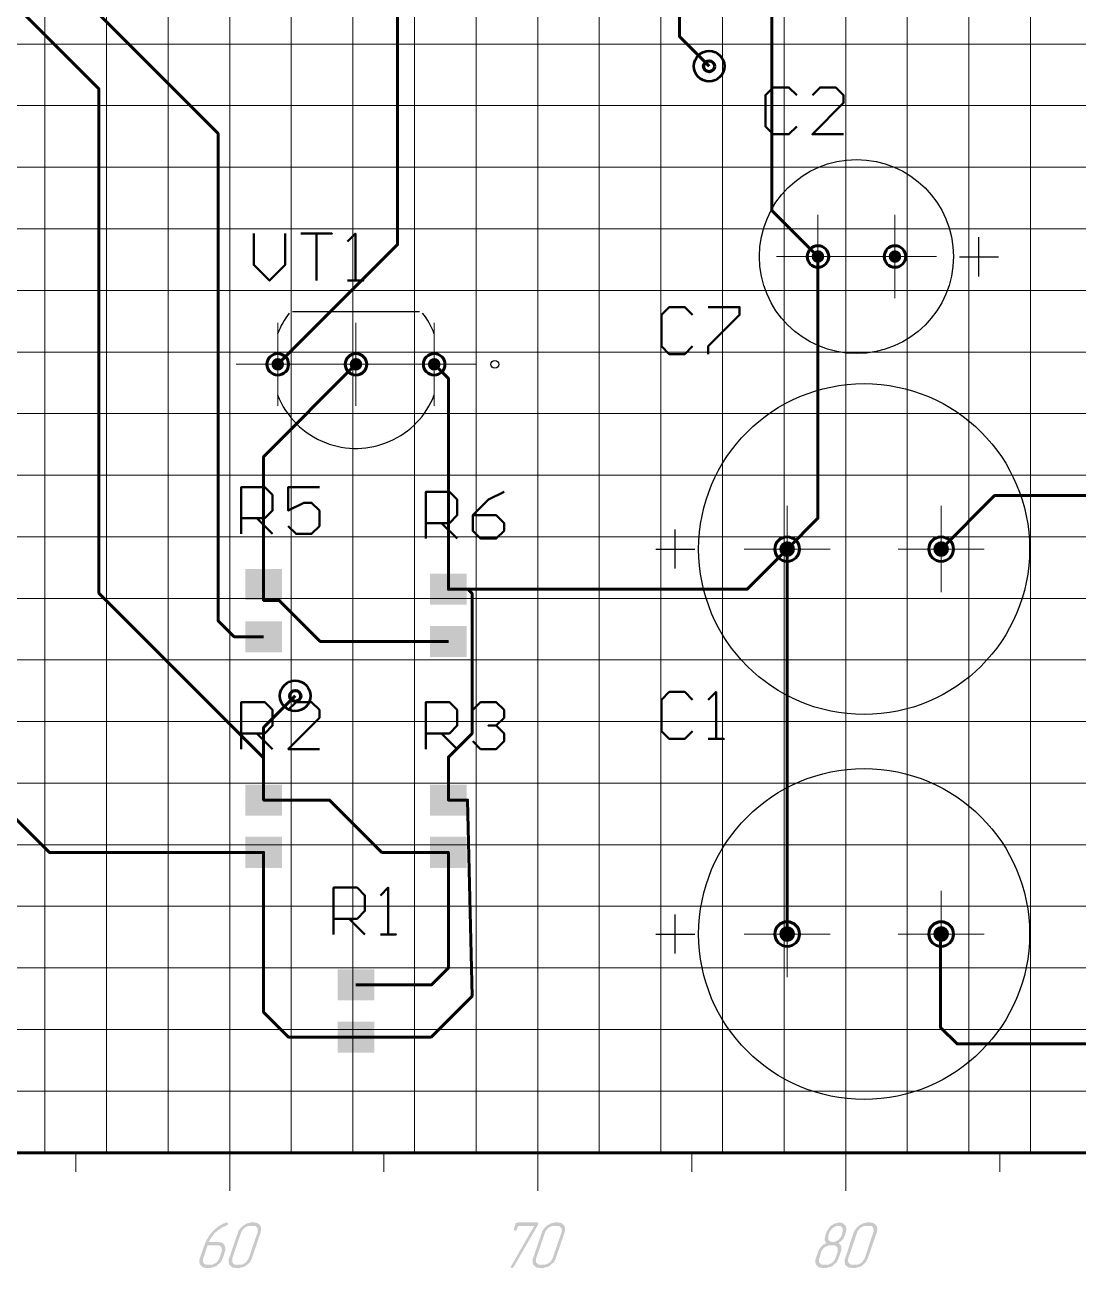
# Model space of a CAD drawing. Extents: x 346 to 4955, y 45 to 639.
# Drawn here: x 1297.6 to 1365.7, y 221.4 to 301.9 of the extents above; entities that cross this region are included whole.
import ezdxf

# ---------------------------------------------------------------- set-up
doc = ezdxf.new("R2010")
doc.units = 0
doc.header["$MEASUREMENT"] = 0
doc.layers.add('PDF _Геометрия', color=7, linetype='CONTINUOUS')
doc.layers.add('PDF _Сплошная заливка', color=7, linetype='CONTINUOUS')

msp = doc.modelspace()

# ---------------------------------------------------------------- hatches: boundary and pattern name
at = {"layer": 'PDF _Сплошная заливка', "transparency": 33554559}
for points in [[(1348.873, 286.911), (1348.467, 286.911), (1348.498, 287.066), (1348.586, 287.198), (1348.718, 287.286), (1348.873, 287.318)], [(1353.855, 286.911), (1353.449, 286.911), (1353.48, 287.066), (1353.568, 287.198), (1353.699, 287.286), (1353.855, 287.318)], [(1313.92, 279.934), (1313.514, 279.934), (1313.545, 280.09), (1313.633, 280.222), (1313.765, 280.31), (1313.92, 280.341)], [(1318.982, 279.934), (1318.576, 279.934), (1318.607, 280.09), (1318.695, 280.222), (1318.826, 280.31), (1318.982, 280.341)], [(1324.044, 279.934), (1323.637, 279.934), (1323.668, 280.09), (1323.756, 280.222), (1323.888, 280.31), (1324.044, 280.341)], [(1346.88, 267.974), (1346.372, 267.974), (1346.411, 268.169), (1346.521, 268.333), (1346.686, 268.444), (1346.88, 268.482)], [(1346.88, 267.974), (1346.88, 268.482), (1347.075, 268.444), (1347.24, 268.333), (1347.35, 268.169), (1347.388, 267.974)], [(1356.844, 267.974), (1356.336, 267.974), (1356.375, 268.169), (1356.485, 268.333), (1356.65, 268.444), (1356.844, 268.482)], [(1356.844, 267.974), (1356.844, 268.482), (1357.039, 268.444), (1357.203, 268.333), (1357.313, 268.169), (1357.352, 267.974)], [(1346.88, 243.057), (1346.372, 243.057), (1346.411, 243.252), (1346.521, 243.416), (1346.686, 243.527), (1346.88, 243.565)], [(1346.88, 243.057), (1346.88, 243.565), (1347.075, 243.527), (1347.24, 243.416), (1347.35, 243.252), (1347.388, 243.057)], [(1356.844, 243.057), (1356.336, 243.057), (1356.375, 243.252), (1356.485, 243.416), (1356.65, 243.527), (1356.844, 243.565)], [(1356.844, 243.057), (1356.844, 243.565), (1357.039, 243.527), (1357.203, 243.416), (1357.313, 243.252), (1357.352, 243.057)], [(1330.741, 224.369), (1330.766, 224.369), (1330.791, 224.344), (1330.791, 224.318), (1330.766, 224.293), (1330.766, 224.268), (1330.766, 224.242), (1329.197, 221.533), (1329.197, 221.508), (1329.197, 221.508), (1329.172, 221.483), (1329.121, 221.458), (1329.096, 221.458), (1329.071, 221.432), (1329.045, 221.432), (1329.02, 221.458), (1328.995, 221.458), (1328.995, 221.483), (1328.995, 221.508), (1328.995, 221.533), (1328.995, 221.559), (1329.02, 221.559), (1330.513, 224.166), (1329.476, 224.166), (1329.4, 223.964), (1329.4, 223.964), (1329.4, 223.938), (1329.374, 223.913), (1329.349, 223.888), (1329.324, 223.888), (1329.298, 223.863), (1329.273, 223.863), (1329.248, 223.863), (1329.222, 223.888), (1329.197, 223.888), (1329.197, 223.913), (1329.197, 223.938), (1329.197, 223.964), (1329.298, 224.268), (1329.298, 224.293), (1329.298, 224.293), (1329.324, 224.344), (1329.349, 224.344), (1329.374, 224.369), (1329.4, 224.369), (1329.45, 224.394), (1330.716, 224.394)]]:
    msp.add_hatch(color=256, dxfattribs=at).paths.add_polyline_path(points)
at = {"layer": 'PDF _Сплошная заливка', "true_color": 0xffffff, "transparency": 33554559}
for points in [[(1348.873, 287.318), (1349.029, 287.286), (1349.16, 287.198), (1349.249, 287.066), (1349.279, 286.911), (1348.873, 286.911)], [(1353.855, 287.318), (1354.01, 287.286), (1354.142, 287.198), (1354.23, 287.066), (1354.261, 286.911), (1353.855, 286.911)], [(1348.873, 286.504), (1348.718, 286.535), (1348.586, 286.623), (1348.498, 286.755), (1348.467, 286.911), (1348.873, 286.911)], [(1349.279, 286.911), (1349.249, 286.755), (1349.16, 286.623), (1349.029, 286.535), (1348.873, 286.504), (1348.873, 286.911)], [(1353.855, 286.504), (1353.699, 286.535), (1353.568, 286.623), (1353.48, 286.755), (1353.449, 286.911), (1353.855, 286.911)], [(1354.261, 286.911), (1354.23, 286.755), (1354.142, 286.623), (1354.01, 286.535), (1353.855, 286.504), (1353.855, 286.911)], [(1313.92, 280.341), (1314.076, 280.31), (1314.208, 280.222), (1314.296, 280.09), (1314.327, 279.934), (1313.92, 279.934)], [(1318.982, 280.341), (1319.138, 280.31), (1319.269, 280.222), (1319.357, 280.09), (1319.388, 279.934), (1318.982, 279.934)], [(1324.044, 280.341), (1324.199, 280.31), (1324.331, 280.222), (1324.419, 280.09), (1324.45, 279.934), (1324.044, 279.934)], [(1313.92, 279.528), (1313.765, 279.559), (1313.633, 279.647), (1313.545, 279.779), (1313.514, 279.934), (1313.92, 279.934)], [(1314.327, 279.934), (1314.296, 279.779), (1314.208, 279.647), (1314.076, 279.559), (1313.92, 279.528), (1313.92, 279.934)], [(1318.982, 279.528), (1318.826, 279.559), (1318.695, 279.647), (1318.607, 279.779), (1318.576, 279.934), (1318.982, 279.934)], [(1319.388, 279.934), (1319.357, 279.779), (1319.269, 279.647), (1319.138, 279.559), (1318.982, 279.528), (1318.982, 279.934)], [(1324.044, 279.528), (1323.888, 279.559), (1323.756, 279.647), (1323.668, 279.779), (1323.637, 279.934), (1324.044, 279.934)], [(1324.45, 279.934), (1324.419, 279.779), (1324.331, 279.647), (1324.199, 279.559), (1324.044, 279.528), (1324.044, 279.934)], [(1346.88, 267.466), (1346.686, 267.505), (1346.521, 267.615), (1346.411, 267.779), (1346.372, 267.974), (1346.88, 267.974)], [(1347.388, 267.974), (1347.35, 267.779), (1347.24, 267.615), (1347.075, 267.505), (1346.88, 267.466), (1346.88, 267.974)], [(1356.844, 267.466), (1356.65, 267.505), (1356.485, 267.615), (1356.375, 267.779), (1356.336, 267.974), (1356.844, 267.974)], [(1357.352, 267.974), (1357.313, 267.779), (1357.203, 267.615), (1357.039, 267.505), (1356.844, 267.466), (1356.844, 267.974)], [(1346.88, 242.549), (1346.686, 242.588), (1346.521, 242.698), (1346.411, 242.863), (1346.372, 243.057), (1346.88, 243.057)], [(1347.388, 243.057), (1347.35, 242.863), (1347.24, 242.698), (1347.075, 242.588), (1346.88, 242.549), (1346.88, 243.057)], [(1356.844, 242.549), (1356.65, 242.588), (1356.485, 242.698), (1356.375, 242.863), (1356.336, 243.057), (1356.844, 243.057)], [(1357.352, 243.057), (1357.313, 242.863), (1357.203, 242.698), (1357.039, 242.588), (1356.844, 242.549), (1356.844, 243.057)]]:
    msp.add_hatch(color=7, dxfattribs=at).paths.add_polyline_path(points)
at = {"layer": 'PDF _Сплошная заливка', "transparency": 33554559}
h = msp.add_hatch(color=256, dxfattribs=at)
h.paths.add_polyline_path([(1310.014, 222.901), (1309.381, 222.901), (1309.103, 222.065), (1309.103, 222.065), (1309.077, 222.04), (1309.077, 222.014), (1309.077, 221.964), (1309.077, 221.913), (1309.077, 221.863), (1309.103, 221.812), (1309.128, 221.761), (1309.128, 221.761), (1309.128, 221.761), (1309.153, 221.736), (1309.179, 221.711), (1309.229, 221.685), (1309.255, 221.66), (1309.305, 221.66), (1309.381, 221.66), (1309.609, 221.66), (1309.659, 221.66), (1309.685, 221.66), (1309.735, 221.685), (1309.786, 221.711), (1309.862, 221.736), (1309.913, 221.761), (1309.938, 221.787), (1309.938, 221.787), (1309.988, 221.812), (1310.014, 221.863), (1310.039, 221.913), (1310.09, 221.964), (1310.115, 222.014), (1310.14, 222.065), (1310.292, 222.495), (1310.292, 222.495), (1310.292, 222.521), (1310.292, 222.546), (1310.318, 222.597), (1310.318, 222.647), (1310.292, 222.698), (1310.292, 222.749), (1310.267, 222.774), (1310.267, 222.799), (1310.242, 222.799), (1310.242, 222.825), (1310.216, 222.85), (1310.166, 222.875), (1310.115, 222.901), (1310.064, 222.901)], flags=0)
h.paths.add_polyline_path([(1310.646, 224.369), (1310.672, 224.369), (1310.672, 224.369), (1310.697, 224.344), (1310.697, 224.318), (1310.697, 224.268), (1310.672, 224.268), (1310.672, 224.242), (1310.646, 224.217), (1310.621, 224.192), (1310.596, 224.192), (1310.571, 224.166), (1310.571, 224.166), (1310.545, 224.166), (1310.52, 224.141), (1310.495, 224.141), (1310.469, 224.116), (1310.419, 224.116), (1310.419, 224.116), (1310.393, 224.116), (1310.393, 224.09), (1310.368, 224.09), (1310.343, 224.065), (1310.292, 224.04), (1310.216, 223.989), (1310.14, 223.938), (1310.039, 223.863), (1309.938, 223.787), (1309.837, 223.711), (1309.837, 223.685), (1309.837, 223.685), (1309.811, 223.685), (1309.811, 223.66), (1309.761, 223.609), (1309.71, 223.533), (1309.634, 223.457), (1309.584, 223.356), (1309.508, 223.23), (1309.457, 223.128), (1310.115, 223.128), (1310.115, 223.128), (1310.166, 223.103), (1310.242, 223.103), (1310.292, 223.078), (1310.343, 223.052), (1310.419, 223.002), (1310.469, 222.926), (1310.469, 222.926), (1310.469, 222.901), (1310.495, 222.875), (1310.52, 222.799), (1310.52, 222.749), (1310.52, 222.673), (1310.52, 222.571), (1310.52, 222.546), (1310.495, 222.495), (1310.368, 222.065), (1310.368, 222.065), (1310.343, 222.065), (1310.343, 222.04), (1310.343, 222.014), (1310.318, 221.989), (1310.292, 221.913), (1310.242, 221.837), (1310.191, 221.761), (1310.115, 221.711), (1310.014, 221.635), (1310.014, 221.635), (1310.014, 221.609), (1309.988, 221.609), (1309.988, 221.584), (1309.938, 221.559), (1309.862, 221.533), (1309.786, 221.508), (1309.71, 221.483), (1309.609, 221.458), (1309.508, 221.432), (1309.28, 221.432), (1309.255, 221.458), (1309.204, 221.458), (1309.153, 221.458), (1309.103, 221.483), (1309.027, 221.533), (1308.976, 221.559), (1308.925, 221.635), (1308.925, 221.635), (1308.9, 221.66), (1308.875, 221.711), (1308.875, 221.761), (1308.85, 221.812), (1308.85, 221.888), (1308.85, 221.989), (1308.875, 222.014), (1308.875, 222.065), (1309.204, 223.002), (1309.204, 223.002), (1309.204, 223.027), (1309.229, 223.052), (1309.229, 223.078), (1309.255, 223.128), (1309.28, 223.179), (1309.305, 223.23), (1309.33, 223.28), (1309.406, 223.407), (1309.482, 223.533), (1309.609, 223.685), (1309.735, 223.837), (1309.735, 223.837), (1309.735, 223.837), (1309.761, 223.863), (1309.786, 223.888), (1309.837, 223.938), (1309.862, 223.964), (1309.913, 223.989), (1309.988, 224.04), (1310.039, 224.09), (1310.09, 224.141), (1310.242, 224.217), (1310.393, 224.318), (1310.571, 224.369), (1310.571, 224.369), (1310.596, 224.394), (1310.646, 224.394)], flags=0)
h = msp.add_hatch(color=256, dxfattribs=at)
h.paths.add_polyline_path([(1312.342, 224.166), (1312.089, 224.166), (1312.064, 224.166), (1312.013, 224.166), (1311.962, 224.141), (1311.912, 224.116), (1311.836, 224.09), (1311.785, 224.04), (1311.785, 224.04), (1311.76, 224.04), (1311.735, 223.989), (1311.684, 223.964), (1311.659, 223.913), (1311.608, 223.863), (1311.583, 223.812), (1311.558, 223.761), (1310.975, 222.065), (1310.975, 222.065), (1310.975, 222.04), (1310.975, 222.014), (1310.975, 221.964), (1310.975, 221.913), (1310.975, 221.863), (1310.975, 221.812), (1311.001, 221.761), (1311.001, 221.761), (1311.026, 221.761), (1311.051, 221.736), (1311.077, 221.711), (1311.102, 221.685), (1311.153, 221.66), (1311.203, 221.66), (1311.254, 221.66), (1311.507, 221.66), (1311.532, 221.66), (1311.583, 221.66), (1311.633, 221.685), (1311.684, 221.711), (1311.76, 221.736), (1311.811, 221.761), (1311.811, 221.787), (1311.836, 221.787), (1311.861, 221.812), (1311.912, 221.863), (1311.937, 221.913), (1311.988, 221.964), (1312.013, 222.014), (1312.038, 222.065), (1312.62, 223.761), (1312.62, 223.761), (1312.62, 223.787), (1312.62, 223.812), (1312.62, 223.863), (1312.62, 223.913), (1312.62, 223.938), (1312.62, 223.989), (1312.595, 224.04), (1312.57, 224.065), (1312.57, 224.065), (1312.545, 224.09), (1312.519, 224.116), (1312.494, 224.141), (1312.443, 224.166), (1312.393, 224.166)], flags=0)
h.paths.add_polyline_path([(1312.443, 224.369), (1312.494, 224.369), (1312.545, 224.369), (1312.62, 224.344), (1312.671, 224.293), (1312.722, 224.268), (1312.772, 224.192), (1312.798, 224.192), (1312.798, 224.166), (1312.823, 224.141), (1312.823, 224.065), (1312.848, 224.014), (1312.848, 223.938), (1312.848, 223.837), (1312.823, 223.812), (1312.823, 223.761), (1312.241, 222.065), (1312.241, 222.065), (1312.241, 222.065), (1312.241, 222.04), (1312.216, 222.014), (1312.216, 221.989), (1312.165, 221.913), (1312.14, 221.837), (1312.064, 221.761), (1311.988, 221.711), (1311.912, 221.635), (1311.912, 221.635), (1311.912, 221.609), (1311.887, 221.609), (1311.861, 221.584), (1311.811, 221.559), (1311.76, 221.533), (1311.684, 221.508), (1311.583, 221.483), (1311.507, 221.458), (1311.406, 221.432), (1311.178, 221.432), (1311.153, 221.458), (1311.102, 221.458), (1311.051, 221.458), (1310.975, 221.483), (1310.925, 221.533), (1310.874, 221.559), (1310.798, 221.635), (1310.798, 221.635), (1310.798, 221.66), (1310.773, 221.711), (1310.748, 221.761), (1310.748, 221.812), (1310.748, 221.888), (1310.748, 221.989), (1310.748, 222.014), (1310.773, 222.065), (1311.355, 223.761), (1311.355, 223.761), (1311.355, 223.761), (1311.355, 223.787), (1311.355, 223.787), (1311.38, 223.837), (1311.431, 223.913), (1311.456, 223.964), (1311.532, 224.04), (1311.608, 224.116), (1311.684, 224.192), (1311.684, 224.192), (1311.684, 224.192), (1311.709, 224.217), (1311.735, 224.217), (1311.785, 224.242), (1311.836, 224.293), (1311.912, 224.318), (1312.013, 224.344), (1312.089, 224.369), (1312.19, 224.394), (1312.418, 224.394)], flags=0)
h = msp.add_hatch(color=256, dxfattribs=at)
h.paths.add_polyline_path([(1332.006, 224.166), (1331.753, 224.166), (1331.728, 224.166), (1331.677, 224.166), (1331.627, 224.141), (1331.576, 224.116), (1331.5, 224.09), (1331.45, 224.04), (1331.45, 224.04), (1331.424, 224.04), (1331.399, 223.989), (1331.348, 223.964), (1331.323, 223.913), (1331.272, 223.863), (1331.247, 223.812), (1331.222, 223.761), (1330.64, 222.065), (1330.64, 222.065), (1330.64, 222.04), (1330.64, 222.014), (1330.64, 221.964), (1330.64, 221.913), (1330.64, 221.863), (1330.64, 221.812), (1330.665, 221.761), (1330.665, 221.761), (1330.69, 221.761), (1330.716, 221.736), (1330.741, 221.711), (1330.766, 221.685), (1330.817, 221.66), (1330.867, 221.66), (1330.918, 221.66), (1331.171, 221.66), (1331.196, 221.66), (1331.247, 221.66), (1331.298, 221.685), (1331.348, 221.711), (1331.424, 221.736), (1331.475, 221.761), (1331.475, 221.787), (1331.5, 221.787), (1331.525, 221.812), (1331.576, 221.863), (1331.601, 221.913), (1331.652, 221.964), (1331.677, 222.014), (1331.703, 222.065), (1332.285, 223.761), (1332.285, 223.761), (1332.285, 223.787), (1332.285, 223.812), (1332.285, 223.863), (1332.285, 223.913), (1332.285, 223.938), (1332.285, 223.989), (1332.259, 224.04), (1332.234, 224.065), (1332.234, 224.065), (1332.209, 224.09), (1332.183, 224.116), (1332.158, 224.141), (1332.107, 224.166), (1332.057, 224.166)], flags=0)
h.paths.add_polyline_path([(1332.107, 224.369), (1332.158, 224.369), (1332.209, 224.369), (1332.285, 224.344), (1332.335, 224.293), (1332.386, 224.268), (1332.437, 224.192), (1332.462, 224.192), (1332.462, 224.166), (1332.487, 224.141), (1332.487, 224.065), (1332.512, 224.014), (1332.512, 223.938), (1332.512, 223.837), (1332.487, 223.812), (1332.487, 223.761), (1331.905, 222.065), (1331.905, 222.065), (1331.905, 222.065), (1331.905, 222.04), (1331.88, 222.014), (1331.88, 221.989), (1331.829, 221.913), (1331.804, 221.837), (1331.728, 221.761), (1331.652, 221.711), (1331.576, 221.635), (1331.576, 221.635), (1331.576, 221.609), (1331.551, 221.609), (1331.525, 221.584), (1331.475, 221.559), (1331.424, 221.533), (1331.348, 221.508), (1331.247, 221.483), (1331.171, 221.458), (1331.07, 221.432), (1330.842, 221.432), (1330.817, 221.458), (1330.766, 221.458), (1330.716, 221.458), (1330.64, 221.483), (1330.589, 221.533), (1330.538, 221.559), (1330.463, 221.635), (1330.463, 221.635), (1330.463, 221.66), (1330.437, 221.711), (1330.412, 221.761), (1330.412, 221.812), (1330.412, 221.888), (1330.412, 221.989), (1330.412, 222.014), (1330.437, 222.065), (1331.019, 223.761), (1331.019, 223.761), (1331.019, 223.761), (1331.019, 223.787), (1331.019, 223.787), (1331.045, 223.837), (1331.095, 223.913), (1331.12, 223.964), (1331.196, 224.04), (1331.272, 224.116), (1331.348, 224.192), (1331.348, 224.192), (1331.348, 224.192), (1331.374, 224.217), (1331.399, 224.217), (1331.45, 224.242), (1331.5, 224.293), (1331.576, 224.318), (1331.677, 224.344), (1331.753, 224.369), (1331.854, 224.394), (1332.082, 224.394)], flags=0)
h = msp.add_hatch(color=256, dxfattribs=at)
h.paths.add_polyline_path([(1350.177, 224.166), (1350.152, 224.166), (1350.127, 224.166), (1350.076, 224.166), (1350.025, 224.141), (1349.975, 224.116), (1349.924, 224.09), (1349.848, 224.04), (1349.848, 224.04), (1349.823, 224.04), (1349.798, 223.989), (1349.772, 223.964), (1349.722, 223.913), (1349.696, 223.863), (1349.646, 223.812), (1349.621, 223.761), (1349.545, 223.533), (1349.545, 223.533), (1349.545, 223.508), (1349.545, 223.483), (1349.545, 223.432), (1349.545, 223.382), (1349.545, 223.331), (1349.545, 223.28), (1349.57, 223.23), (1349.595, 223.23), (1349.595, 223.23), (1349.621, 223.204), (1349.646, 223.179), (1349.671, 223.154), (1349.722, 223.154), (1349.772, 223.128), (1349.848, 223.128), (1349.874, 223.128), (1349.899, 223.128), (1349.95, 223.128), (1350, 223.154), (1350.051, 223.179), (1350.101, 223.204), (1350.177, 223.23), (1350.177, 223.255), (1350.203, 223.255), (1350.228, 223.28), (1350.253, 223.331), (1350.304, 223.382), (1350.329, 223.432), (1350.38, 223.483), (1350.405, 223.533), (1350.456, 223.761), (1350.481, 223.761), (1350.481, 223.787), (1350.481, 223.812), (1350.481, 223.863), (1350.481, 223.913), (1350.481, 223.964), (1350.481, 224.014), (1350.456, 224.04), (1350.43, 224.065), (1350.43, 224.065), (1350.405, 224.09), (1350.38, 224.116), (1350.355, 224.141), (1350.304, 224.166), (1350.253, 224.166)], flags=0)
h.paths.add_polyline_path([(1349.874, 222.901), (1349.621, 222.901), (1349.595, 222.901), (1349.545, 222.901), (1349.494, 222.875), (1349.443, 222.85), (1349.368, 222.825), (1349.317, 222.774), (1349.317, 222.774), (1349.292, 222.774), (1349.266, 222.749), (1349.216, 222.698), (1349.19, 222.647), (1349.14, 222.597), (1349.114, 222.546), (1349.089, 222.495), (1348.963, 222.065), (1348.963, 222.065), (1348.937, 222.04), (1348.937, 222.014), (1348.937, 221.964), (1348.937, 221.913), (1348.937, 221.863), (1348.937, 221.812), (1348.963, 221.761), (1348.988, 221.761), (1348.988, 221.761), (1349.013, 221.736), (1349.038, 221.711), (1349.064, 221.685), (1349.114, 221.66), (1349.165, 221.66), (1349.241, 221.66), (1349.469, 221.66), (1349.494, 221.66), (1349.545, 221.66), (1349.595, 221.685), (1349.646, 221.711), (1349.722, 221.736), (1349.772, 221.761), (1349.772, 221.787), (1349.798, 221.787), (1349.823, 221.812), (1349.874, 221.863), (1349.899, 221.913), (1349.95, 221.964), (1349.975, 222.014), (1350, 222.065), (1350.152, 222.495), (1350.152, 222.495), (1350.152, 222.521), (1350.152, 222.546), (1350.152, 222.597), (1350.152, 222.647), (1350.152, 222.698), (1350.152, 222.749), (1350.127, 222.774), (1350.101, 222.799), (1350.101, 222.799), (1350.076, 222.825), (1350.051, 222.85), (1350.025, 222.875), (1349.975, 222.901), (1349.924, 222.901)], flags=0)
h.paths.add_polyline_path([(1350.304, 224.369), (1350.355, 224.369), (1350.405, 224.369), (1350.481, 224.344), (1350.532, 224.293), (1350.582, 224.268), (1350.633, 224.192), (1350.658, 224.192), (1350.658, 224.166), (1350.683, 224.141), (1350.683, 224.065), (1350.709, 224.014), (1350.709, 223.938), (1350.709, 223.837), (1350.683, 223.812), (1350.683, 223.761), (1350.608, 223.533), (1350.608, 223.533), (1350.608, 223.533), (1350.582, 223.508), (1350.582, 223.483), (1350.557, 223.432), (1350.532, 223.356), (1350.456, 223.28), (1350.405, 223.204), (1350.304, 223.128), (1350.203, 223.052), (1350.203, 223.052), (1350.228, 223.027), (1350.253, 223.002), (1350.279, 222.976), (1350.304, 222.951), (1350.329, 222.926), (1350.355, 222.875), (1350.38, 222.825), (1350.38, 222.799), (1350.38, 222.799), (1350.38, 222.749), (1350.38, 222.723), (1350.38, 222.673), (1350.38, 222.622), (1350.38, 222.546), (1350.355, 222.495), (1350.203, 222.065), (1350.203, 222.065), (1350.203, 222.065), (1350.203, 222.04), (1350.203, 222.014), (1350.177, 221.989), (1350.127, 221.913), (1350.101, 221.837), (1350.025, 221.761), (1349.95, 221.711), (1349.874, 221.635), (1349.874, 221.635), (1349.874, 221.609), (1349.848, 221.609), (1349.823, 221.584), (1349.772, 221.559), (1349.722, 221.533), (1349.646, 221.508), (1349.545, 221.483), (1349.469, 221.458), (1349.368, 221.432), (1349.14, 221.432), (1349.114, 221.458), (1349.064, 221.458), (1349.013, 221.458), (1348.937, 221.483), (1348.887, 221.533), (1348.836, 221.559), (1348.785, 221.635), (1348.76, 221.635), (1348.76, 221.66), (1348.735, 221.711), (1348.735, 221.761), (1348.709, 221.812), (1348.709, 221.888), (1348.709, 221.989), (1348.735, 222.014), (1348.735, 222.065), (1348.887, 222.495), (1348.887, 222.495), (1348.887, 222.521), (1348.912, 222.546), (1348.937, 222.597), (1348.963, 222.647), (1348.988, 222.698), (1349.038, 222.749), (1349.089, 222.825), (1349.089, 222.825), (1349.114, 222.85), (1349.14, 222.875), (1349.165, 222.901), (1349.216, 222.951), (1349.292, 222.976), (1349.342, 223.002), (1349.418, 223.052), (1349.393, 223.052), (1349.393, 223.078), (1349.368, 223.103), (1349.368, 223.128), (1349.342, 223.179), (1349.317, 223.23), (1349.317, 223.306), (1349.317, 223.382), (1349.317, 223.382), (1349.317, 223.382), (1349.317, 223.407), (1349.342, 223.457), (1349.342, 223.508), (1349.368, 223.584), (1349.393, 223.66), (1349.418, 223.761), (1349.418, 223.761), (1349.418, 223.761), (1349.418, 223.787), (1349.443, 223.787), (1349.469, 223.837), (1349.494, 223.913), (1349.545, 223.964), (1349.595, 224.04), (1349.671, 224.141), (1349.747, 224.192), (1349.747, 224.192), (1349.772, 224.217), (1349.772, 224.217), (1349.798, 224.217), (1349.848, 224.268), (1349.899, 224.293), (1349.975, 224.318), (1350.076, 224.344), (1350.152, 224.369), (1350.253, 224.394), (1350.279, 224.394)], flags=0)
h = msp.add_hatch(color=256, dxfattribs=at)
h.paths.add_polyline_path([(1352.177, 224.166), (1351.949, 224.166), (1351.924, 224.166), (1351.873, 224.166), (1351.822, 224.141), (1351.772, 224.116), (1351.696, 224.09), (1351.645, 224.04), (1351.62, 224.04), (1351.62, 224.04), (1351.569, 223.989), (1351.544, 223.964), (1351.519, 223.913), (1351.468, 223.863), (1351.443, 223.812), (1351.417, 223.761), (1350.835, 222.065), (1350.835, 222.065), (1350.835, 222.04), (1350.835, 222.014), (1350.81, 221.964), (1350.81, 221.913), (1350.835, 221.863), (1350.835, 221.812), (1350.861, 221.761), (1350.861, 221.761), (1350.886, 221.761), (1350.886, 221.736), (1350.937, 221.711), (1350.962, 221.685), (1351.012, 221.66), (1351.063, 221.66), (1351.114, 221.66), (1351.367, 221.66), (1351.392, 221.66), (1351.443, 221.66), (1351.493, 221.685), (1351.544, 221.711), (1351.595, 221.736), (1351.67, 221.761), (1351.67, 221.787), (1351.696, 221.787), (1351.721, 221.812), (1351.772, 221.863), (1351.797, 221.913), (1351.822, 221.964), (1351.873, 222.014), (1351.898, 222.065), (1352.455, 223.761), (1352.48, 223.761), (1352.48, 223.787), (1352.48, 223.812), (1352.48, 223.863), (1352.48, 223.913), (1352.48, 223.938), (1352.455, 223.989), (1352.43, 224.04), (1352.43, 224.065), (1352.43, 224.065), (1352.404, 224.09), (1352.379, 224.116), (1352.354, 224.141), (1352.303, 224.166), (1352.253, 224.166)], flags=0)
h.paths.add_polyline_path([(1352.303, 224.369), (1352.354, 224.369), (1352.404, 224.369), (1352.455, 224.344), (1352.531, 224.293), (1352.582, 224.268), (1352.632, 224.192), (1352.632, 224.192), (1352.658, 224.166), (1352.683, 224.141), (1352.683, 224.065), (1352.708, 224.014), (1352.708, 223.938), (1352.708, 223.837), (1352.683, 223.812), (1352.683, 223.761), (1352.101, 222.065), (1352.101, 222.065), (1352.101, 222.065), (1352.101, 222.04), (1352.075, 222.014), (1352.05, 221.989), (1352.025, 221.913), (1351.974, 221.837), (1351.924, 221.761), (1351.848, 221.711), (1351.772, 221.635), (1351.772, 221.635), (1351.746, 221.609), (1351.746, 221.609), (1351.721, 221.584), (1351.67, 221.559), (1351.595, 221.533), (1351.544, 221.508), (1351.443, 221.483), (1351.342, 221.458), (1351.266, 221.432), (1351.038, 221.432), (1351.012, 221.458), (1350.962, 221.458), (1350.911, 221.458), (1350.835, 221.483), (1350.785, 221.533), (1350.709, 221.559), (1350.658, 221.635), (1350.658, 221.635), (1350.633, 221.66), (1350.633, 221.711), (1350.608, 221.761), (1350.608, 221.812), (1350.608, 221.888), (1350.608, 221.989), (1350.608, 222.014), (1350.633, 222.065), (1351.19, 223.761), (1351.19, 223.761), (1351.215, 223.761), (1351.215, 223.787), (1351.215, 223.787), (1351.24, 223.837), (1351.266, 223.913), (1351.316, 223.964), (1351.367, 224.04), (1351.443, 224.116), (1351.544, 224.192), (1351.544, 224.192), (1351.544, 224.192), (1351.569, 224.217), (1351.569, 224.217), (1351.62, 224.242), (1351.696, 224.293), (1351.772, 224.318), (1351.848, 224.344), (1351.949, 224.369), (1352.05, 224.394), (1352.278, 224.394)], flags=0)

# ---------------------------------------------------------------- linework, layer by layer
at = {"layer": 'PDF _Геометрия', "lineweight": 18}
for points in [[(1188.776, 228.904), (1191.247, 228.904), (1432.568, 228.904), (1432.568, 588.904), (1191.247, 588.904), (1191.247, 228.904), (1190.012, 228.904)], [(1298.855, 228.904), (1298.855, 588.904)], [(1302.841, 228.904), (1302.841, 588.904)], [(1306.826, 228.904), (1306.826, 588.904)], [(1310.812, 228.904), (1310.812, 588.904)], [(1314.797, 228.904), (1314.797, 588.904)], [(1318.783, 228.904), (1318.783, 588.904)], [(1322.768, 228.904), (1322.768, 588.904)], [(1326.754, 228.904), (1326.754, 588.904)], [(1330.739, 228.904), (1330.739, 588.904)], [(1334.725, 228.904), (1334.725, 588.904)], [(1338.71, 228.904), (1338.71, 588.904)], [(1342.696, 228.904), (1342.696, 588.904)], [(1346.681, 228.904), (1346.681, 588.904)], [(1350.666, 228.904), (1350.666, 588.904)], [(1354.652, 228.904), (1354.652, 588.904)], [(1358.638, 228.904), (1358.638, 588.904)], [(1362.623, 228.904), (1362.623, 588.904)], [(1191.247, 300.665), (1432.568, 300.665)], [(1191.247, 296.678), (1432.568, 296.678)], [(1191.247, 292.692), (1432.568, 292.692)], [(1348.873, 284.22), (1348.873, 289.602)], [(1348.873, 284.519), (1348.873, 289.303)], [(1353.855, 284.22), (1353.855, 289.602)], [(1353.855, 284.519), (1353.855, 289.303)], [(1191.247, 288.705), (1432.568, 288.705)], [(1346.183, 286.911), (1351.563, 286.911)], [(1346.482, 286.911), (1351.265, 286.911)], [(1351.165, 286.911), (1356.545, 286.911)], [(1351.464, 286.911), (1356.246, 286.911)], [(1191.247, 284.718), (1432.568, 284.718)], [(1313.92, 277.243), (1313.92, 282.625)], [(1318.982, 277.243), (1318.982, 282.625)], [(1324.044, 277.243), (1324.044, 282.625)], [(1313.92, 277.542), (1313.92, 282.326)], [(1318.982, 277.542), (1318.982, 282.326)], [(1324.044, 277.542), (1324.044, 282.326)], [(1191.247, 280.731), (1432.568, 280.731)], [(1311.23, 279.934), (1316.611, 279.934)], [(1311.529, 279.934), (1316.312, 279.934)], [(1316.292, 279.934), (1321.672, 279.934)], [(1316.591, 279.934), (1321.373, 279.934)], [(1321.353, 279.934), (1326.734, 279.934)], [(1321.652, 279.934), (1326.435, 279.934)], [(1191.247, 276.745), (1432.568, 276.745)], [(1191.247, 272.758), (1432.568, 272.758)], [(1346.88, 265.183), (1346.88, 270.765)], [(1346.88, 265.482), (1346.88, 270.466)], [(1356.844, 265.183), (1356.844, 270.765)], [(1356.844, 265.482), (1356.844, 270.466)], [(1191.247, 268.771), (1432.568, 268.771)], [(1344.091, 267.974), (1349.67, 267.974)], [(1344.389, 267.974), (1349.371, 267.974)], [(1354.054, 267.974), (1359.634, 267.974)], [(1354.353, 267.974), (1359.335, 267.974)], [(1191.247, 264.785), (1432.568, 264.785)], [(1191.247, 260.798), (1432.568, 260.798)], [(1191.247, 256.811), (1432.568, 256.811)], [(1191.247, 252.825), (1432.568, 252.825)], [(1191.247, 248.838), (1432.568, 248.838)], [(1346.88, 240.266), (1346.88, 245.848)], [(1346.88, 240.565), (1346.88, 245.549)], [(1356.844, 240.266), (1356.844, 245.848)], [(1356.844, 240.565), (1356.844, 245.549)], [(1191.247, 244.851), (1432.568, 244.851)], [(1344.091, 243.057), (1349.67, 243.057)], [(1344.389, 243.057), (1349.371, 243.057)], [(1354.054, 243.057), (1359.634, 243.057)], [(1354.353, 243.057), (1359.335, 243.057)], [(1191.247, 240.864), (1432.568, 240.864)], [(1191.247, 236.878), (1432.568, 236.878)], [(1191.247, 232.891), (1432.568, 232.891)], [(1300.848, 227.668), (1300.848, 228.904)], [(1310.812, 227.668), (1310.812, 228.904), (1310.812, 226.433)], [(1320.775, 227.668), (1320.775, 228.904)], [(1330.739, 227.668), (1330.739, 228.904), (1330.739, 226.433)], [(1340.703, 227.668), (1340.703, 228.904)], [(1350.666, 227.668), (1350.666, 228.904), (1350.666, 226.433)], [(1360.63, 227.668), (1360.63, 228.904)]]:
    msp.add_lwpolyline(points, dxfattribs=at)
at = {"layer": 'PDF _Геометрия', "lineweight": 60}
for points in [[(1432.568, 228.904), (1191.247, 228.904), (1191.247, 588.904), (1432.568, 588.904)], [(1432.568, 228.904), (1191.247, 228.904), (1191.247, 588.904), (1432.568, 588.904)], [(1432.568, 588.904), (1191.247, 588.904), (1191.247, 228.904), (1432.568, 228.904)]]:
    msp.add_lwpolyline(points, close=True, dxfattribs=at)
for points in [[(1318.982, 239.764), (1323.86, 239.764), (1324.96, 240.865), (1324.96, 248.343), (1320.66, 248.343), (1317.28, 251.724), (1313.004, 251.724), (1313.004, 254.473), (1302.349, 265.132), (1302.349, 297.763), (1291.451, 308.663), (1291.451, 381.833), (1297.502, 387.886), (1297.755, 388.139)], [(1353.855, 351.162), (1353.855, 336.408), (1356.507, 333.755), (1363.286, 333.755), (1363.286, 331.761), (1363.286, 329.768), (1361.316, 329.768), (1360.303, 328.755), (1360.303, 320.814), (1361.316, 319.801), (1352.711, 319.801), (1345.884, 312.972), (1345.884, 305.756), (1345.884, 304.388), (1345.884, 289.901), (1348.873, 286.911), (1348.873, 269.968), (1346.88, 267.974), (1346.88, 243.057)], [(1316.526, 343.722), (1318.358, 343.722), (1321.669, 340.409), (1321.669, 287.685), (1313.92, 279.934)], [(1294.655, 340.242), (1292.568, 338.155), (1292.568, 312.37), (1310.066, 294.866), (1310.066, 263.334), (1311.103, 262.297), (1313.004, 262.297)], [(1339.906, 304.388), (1339.906, 301.155), (1341.829, 299.231)], [(1324.96, 261.994), (1316.673, 261.994), (1314.018, 264.65), (1313.004, 264.65), (1313.004, 265.678), (1313.004, 273.954), (1318.982, 279.934)], [(1346.88, 267.974), (1344.282, 265.375), (1326.223, 265.375), (1324.96, 265.375), (1324.96, 279.017), (1324.044, 279.934)], [(1356.844, 267.974), (1360.303, 271.435), (1378.496, 271.435), (1379.509, 272.447)], [(1286.421, 261.077), (1299.15, 248.343), (1313.004, 248.343), (1313.004, 237.992), (1314.612, 236.383), (1318.982, 236.383), (1323.846, 236.383), (1326.492, 239.031), (1326.203, 251.724), (1324.96, 251.724), (1324.96, 254.51), (1326.492, 256.043), (1326.492, 265.106), (1326.223, 265.375)], [(1313.004, 254.473), (1313.004, 256.423), (1315.053, 258.473)], [(1356.844, 243.057), (1356.811, 243.057), (1356.811, 237.005), (1357.874, 235.942), (1370.985, 235.942), (1370.985, 235.971), (1374.377, 235.971)], [(1191.247, 228.904), (1432.568, 228.904)]]:
    msp.add_lwpolyline(points, dxfattribs=at)
at = {"layer": 'PDF _Геометрия', "lineweight": 50}
for points in [[(1347.497, 297.357), (1346.991, 297.863), (1345.979, 297.863), (1345.473, 297.357), (1345.473, 295.332), (1345.979, 294.826), (1346.991, 294.826), (1347.497, 295.332)], [(1350.533, 294.826), (1348.509, 294.826), (1350.533, 296.851), (1350.533, 297.357), (1350.027, 297.863), (1349.015, 297.863), (1348.509, 297.357)], [(1312.37, 288.395), (1312.37, 286.37), (1313.382, 285.358), (1314.394, 286.37), (1314.394, 288.395)], [(1315.406, 288.395), (1317.43, 288.395), (1316.418, 288.395), (1316.418, 285.358)], [(1318.442, 285.358), (1319.454, 285.358), (1318.948, 285.358), (1318.948, 288.395), (1318.442, 287.889)], [(1318.948, 288.395), (1318.948, 288.395)], [(1340.765, 283.13), (1340.259, 283.636), (1339.247, 283.636), (1338.741, 283.13), (1338.741, 281.105), (1339.247, 280.599), (1340.259, 280.599), (1340.765, 281.105)], [(1341.777, 283.636), (1343.801, 283.636), (1343.801, 283.13), (1341.777, 281.105), (1341.777, 280.599)], [(1311.561, 268.954), (1311.561, 271.99), (1313.079, 271.99), (1313.584, 271.484), (1313.584, 270.472), (1313.079, 269.966), (1311.561, 269.966)], [(1316.62, 271.99), (1314.597, 271.99), (1314.597, 270.472), (1315.609, 270.978), (1316.115, 270.978), (1316.62, 270.472), (1316.62, 269.46), (1316.115, 268.954), (1315.102, 268.954), (1314.597, 269.46)], [(1323.506, 268.65), (1323.506, 271.687), (1325.024, 271.687), (1325.53, 271.181), (1325.53, 270.168), (1325.024, 269.662), (1323.506, 269.662)], [(1328.566, 271.687), (1327.554, 271.181), (1326.542, 270.168), (1326.542, 269.156), (1327.048, 268.65), (1328.06, 268.65), (1328.566, 269.156), (1328.566, 269.662), (1328.06, 270.168), (1326.542, 270.168)], [(1312.573, 269.966), (1313.584, 268.954)], [(1324.518, 269.662), (1325.53, 268.65)], [(1340.765, 258.219), (1340.259, 258.725), (1339.247, 258.725), (1338.741, 258.219), (1338.741, 256.194), (1339.247, 255.688), (1340.259, 255.688), (1340.765, 256.194)], [(1341.777, 255.688), (1342.789, 255.688), (1342.283, 255.688), (1342.283, 258.725), (1341.777, 258.219)], [(1342.283, 258.725), (1342.283, 258.725)], [(1311.561, 255.03), (1311.561, 258.067), (1313.079, 258.067), (1313.584, 257.561), (1313.584, 256.548), (1313.079, 256.042), (1311.561, 256.042)], [(1316.62, 255.03), (1314.597, 255.03), (1316.62, 257.055), (1316.62, 257.561), (1316.115, 258.067), (1315.102, 258.067), (1314.597, 257.561)], [(1323.506, 255.03), (1323.506, 258.067), (1325.024, 258.067), (1325.53, 257.561), (1325.53, 256.548), (1325.024, 256.042), (1323.506, 256.042)], [(1326.542, 257.561), (1327.048, 258.067), (1328.06, 258.067), (1328.566, 257.561), (1328.566, 257.055), (1328.06, 256.548), (1327.554, 256.548), (1328.06, 256.548), (1328.566, 256.042), (1328.566, 255.536), (1328.06, 255.03), (1327.048, 255.03), (1326.542, 255.536)], [(1328.566, 257.055), (1328.566, 257.055)], [(1328.566, 257.055), (1328.566, 257.055)], [(1328.566, 257.055), (1328.566, 257.055)], [(1312.573, 256.042), (1313.584, 255.03)], [(1324.518, 256.042), (1325.53, 255.03)], [(1317.533, 243.03), (1317.533, 246.067), (1319.051, 246.067), (1319.557, 245.561), (1319.557, 244.549), (1319.051, 244.043), (1317.533, 244.043)], [(1320.569, 243.03), (1321.581, 243.03), (1321.075, 243.03), (1321.075, 246.067), (1320.569, 245.561)], [(1321.075, 246.067), (1321.075, 246.067)], [(1318.545, 244.043), (1319.557, 243.03)]]:
    msp.add_lwpolyline(points, dxfattribs=at)
at = {"layer": 'PDF _Геометрия', "lineweight": 30}
for points in [[(1359.291, 285.626), (1359.291, 288.157)], [(1358.026, 286.891), (1360.557, 286.891)], [(1314.87, 283.352), (1323.094, 283.352)], [(1339.639, 266.708), (1339.639, 269.24)], [(1338.373, 267.974), (1340.904, 267.974)], [(1339.639, 241.791), (1339.639, 244.323)], [(1338.373, 243.057), (1340.904, 243.057)]]:
    msp.add_lwpolyline(points, dxfattribs=at)
msp.add_lwpolyline([(1313.913, 277.955, 0.20956), (1317.003, 274.864, 0.414306), (1324.05, 277.955)], format="xyb", dxfattribs=at)
at = {"layer": 'PDF _Геометрия', "lineweight": 53}
for centre in [(1341.829, 299.231), (1315.053, 258.473)]:
    msp.add_circle(centre, 0.987, dxfattribs=at)
at = {"layer": 'PDF _Геометрия', "color": 7, "lineweight": 70, "true_color": 0xffffff}
for centre in [(1341.829, 299.231), (1315.053, 258.473)]:
    msp.add_circle(centre, 0.354, dxfattribs=at)
at = {"layer": 'PDF _Геометрия', "lineweight": 25}
msp.add_circle((1351.363, 286.912), 6.278, dxfattribs=at)
at = {"layer": 'PDF _Геометрия', "lineweight": 60}
for centre, radius in [((1348.873, 286.911), 0.698), ((1348.873, 286.911), 0.698), ((1353.855, 286.911), 0.698), ((1353.855, 286.911), 0.698), ((1313.92, 279.934), 0.698), ((1313.92, 279.934), 0.698), ((1318.982, 279.934), 0.698), ((1318.982, 279.934), 0.698), ((1324.044, 279.934), 0.698), ((1324.044, 279.934), 0.698), ((1346.88, 267.974), 0.797), ((1346.88, 267.974), 0.797), ((1356.844, 267.974), 0.797), ((1356.844, 267.974), 0.797), ((1346.88, 243.057), 0.797), ((1346.88, 243.057), 0.797), ((1356.844, 243.057), 0.797), ((1356.844, 243.057), 0.797)]:
    msp.add_circle(centre, radius, dxfattribs=at)
at = {"layer": 'PDF _Геометрия', "lineweight": 30}
for centre, radius in [((1327.966, 279.934), 0.253), ((1351.861, 267.976), 10.707), ((1351.861, 243.059), 10.707)]:
    msp.add_circle(centre, radius, dxfattribs=at)
for start, end in [(142.4338, 158.68236), (21.31764, 37.5662)]:
    msp.add_arc((1318.982, 279.936), 5.44, start, end, dxfattribs=at)
at = {"layer": 'PDF _Сплошная заливка', "lineweight": 0, "transparency": 33554559}
for points in [[(1314.193, 264.671), (1311.814, 264.671), (1314.193, 266.685), (1311.814, 266.685)], [(1314.193, 264.671), (1311.814, 264.671), (1314.193, 266.685), (1311.814, 266.685)], [(1326.15, 264.368), (1323.771, 264.368), (1326.15, 266.382), (1323.771, 266.382)], [(1326.15, 264.368), (1323.771, 264.368), (1326.15, 266.382), (1323.771, 266.382)], [(1314.193, 261.29), (1311.814, 261.29), (1314.193, 263.304), (1311.814, 263.304)], [(1314.193, 261.29), (1311.814, 261.29), (1314.193, 263.304), (1311.814, 263.304)], [(1326.15, 260.987), (1323.771, 260.987), (1326.15, 263.001), (1323.771, 263.001)], [(1326.15, 260.987), (1323.771, 260.987), (1326.15, 263.001), (1323.771, 263.001)], [(1314.193, 250.717), (1311.814, 250.717), (1314.193, 252.731), (1311.814, 252.731)], [(1314.193, 250.717), (1311.814, 250.717), (1314.193, 252.731), (1311.814, 252.731)], [(1323.771, 252.731), (1326.15, 252.731), (1323.771, 250.717), (1326.15, 250.717)], [(1323.771, 252.731), (1326.15, 252.731), (1323.771, 250.717), (1326.15, 250.717)], [(1314.193, 247.336), (1311.814, 247.336), (1314.193, 249.35), (1311.814, 249.35)], [(1314.193, 247.336), (1311.814, 247.336), (1314.193, 249.35), (1311.814, 249.35)], [(1323.771, 249.35), (1326.15, 249.35), (1323.771, 247.336), (1326.15, 247.336)], [(1323.771, 249.35), (1326.15, 249.35), (1323.771, 247.336), (1326.15, 247.336)], [(1320.171, 238.757), (1317.792, 238.757), (1320.171, 240.771), (1317.792, 240.771)], [(1320.171, 238.757), (1317.792, 238.757), (1320.171, 240.771), (1317.792, 240.771)], [(1320.171, 235.376), (1317.792, 235.376), (1320.171, 237.39), (1317.792, 237.39)], [(1320.171, 235.376), (1317.792, 235.376), (1320.171, 237.39), (1317.792, 237.39)]]:
    msp.add_solid(points, dxfattribs=at)

doc.saveas('drawing.dxf')
